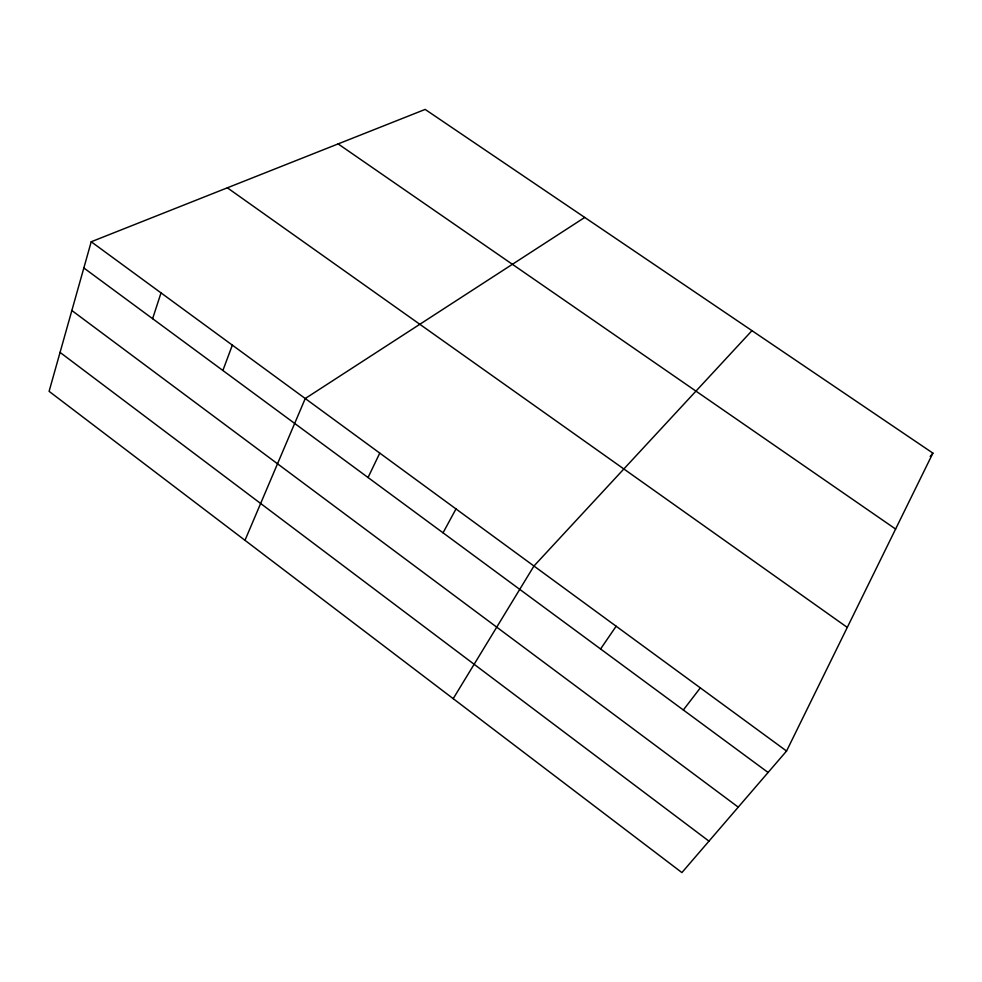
<?xml version="1.0" encoding="UTF-8"?>
<svg xmlns="http://www.w3.org/2000/svg" width="982" height="982" viewBox="0 0 982 982"><rect width="100%" height="100%" fill="white"/><g stroke="black" fill="none" stroke-linecap="round" stroke-linejoin="round"><path stroke-width="1.47" d="M91.216 241.768L49.1 391.339L681.901 872.581L786.557 751.034L932.9 453.132L425.157 109.419L91.216 241.768L786.557 751.034M152.615 318.684L161.023 292.894M222.877 370.484L232.353 345.124M244.984 540.309L305.255 398.52L584.732 217.439M368.041 477.522L379.776 453.107M443.042 532.821L455.992 508.934M453.205 698.656L533.95 566.025L751.966 330.652M600.579 648.967L616.144 626.221M683.337 709.986L700.326 687.879M930.199 456.52L932.9 453.132M338.139 143.912L895.609 529.053M227.358 187.808L847.294 627.412M83.838 267.976L768.096 772.478M71.858 310.508L738.243 807.143M60.062 352.403L708.967 841.144"/></g></svg>
